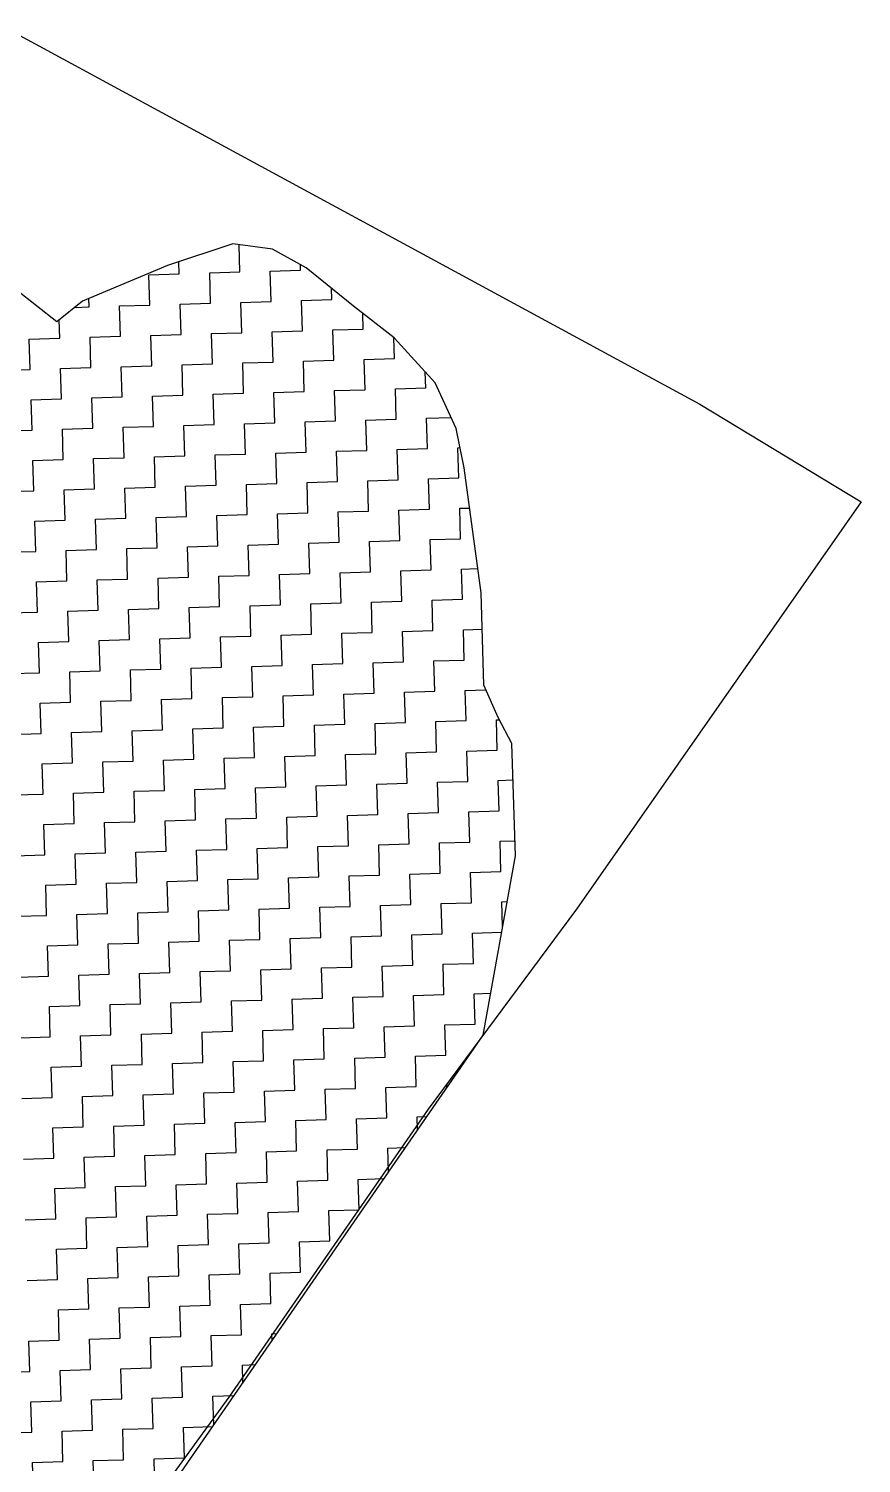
# Model space of a CAD drawing. Header units: metres. Extents: x 289662 to 290738, y 2016260 to 2018343.
# Drawn here: x 290635.8 to 290737.9, y 2016454.6 to 2016630.7 of the extents above; entities that cross this region are included whole.
import ezdxf

# ---------------------------------------------------------------- set-up
doc = ezdxf.new("R2010")
doc.units = ezdxf.units.M
doc.layers.add('POLY_HATCH', color=12, linetype='Continuous')
doc.layers.add('V_BOUND_LINE', color=7, linetype='Continuous')

msp = doc.modelspace()

# ---------------------------------------------------------------- linework, layer by layer
at = {"layer": 'POLY_HATCH'}
for p, q in [((290660.85, 2016604.28), (290652.83, 2016601.61)), ((290665.74, 2016603.61), (290660.85, 2016604.28)), ((290669.86, 2016601.31), (290665.74, 2016603.61)), ((290652.83, 2016601.61), (290642.43, 2016597.25)), ((290675.67, 2016596.62), (290669.86, 2016601.31)), ((290639.26, 2016594.72), (290634.29, 2016598.62)), ((290642.43, 2016597.25), (290639.26, 2016594.72)), ((290680.65, 2016592.72), (290675.67, 2016596.62)), ((290685.67, 2016587.2), (290680.65, 2016592.72)), ((290688.27, 2016581.61), (290685.67, 2016587.2)), ((290689.23, 2016576.78), (290688.27, 2016581.61)), ((290691.31, 2016561.46), (290689.23, 2016576.78)), ((290691.65, 2016550.13), (290691.31, 2016561.46)), ((290693.39, 2016546.13), (290691.65, 2016550.13)), ((290695.1, 2016542.94), (290693.39, 2016546.13)), ((290695.51, 2016529.19), (290695.1, 2016542.94)), ((290691.56, 2016507.18), (290695.51, 2016529.19)), ((290619.12, 2016402.27), (290691.56, 2016507.18))]:
    msp.add_line(p, q, dxfattribs=at)
at = {"layer": 'POLY_HATCH', "linetype": 'Continuous'}
for p, q in [((290661.74, 2016600.82), (290661.64, 2016604.17)), ((290654.29, 2016600.59), (290654.25, 2016602.08)), ((290669.18, 2016601.04), (290669.16, 2016601.7)), ((290650.57, 2016600.48), (290654.29, 2016600.59)), ((290650.68, 2016596.76), (290650.57, 2016600.48)), ((290658.02, 2016600.71), (290661.74, 2016600.82)), ((290658.13, 2016596.98), (290658.02, 2016600.71)), ((290665.46, 2016600.93), (290669.18, 2016601.04)), ((290665.57, 2016597.21), (290665.46, 2016600.93)), ((290673.02, 2016597.43), (290672.98, 2016598.79)), ((290641.47, 2016596.48), (290643.24, 2016596.54)), ((290643.24, 2016596.54), (290643.21, 2016597.57)), ((290646.96, 2016596.65), (290650.68, 2016596.76)), ((290647.07, 2016592.93), (290646.96, 2016596.65)), ((290654.41, 2016596.87), (290658.13, 2016596.98)), ((290654.52, 2016593.15), (290654.41, 2016596.87)), ((290661.85, 2016597.09), (290665.57, 2016597.21)), ((290661.96, 2016593.37), (290661.85, 2016597.09)), ((290669.3, 2016597.32), (290673.02, 2016597.43)), ((290669.41, 2016593.59), (290669.3, 2016597.32)), ((290639.63, 2016592.7), (290639.56, 2016594.96)), ((290676.85, 2016593.82), (290676.8, 2016595.74)), ((290635.9, 2016592.59), (290639.63, 2016592.7)), ((290636.01, 2016588.87), (290635.9, 2016592.59)), ((290643.35, 2016592.81), (290647.07, 2016592.93)), ((290643.46, 2016589.09), (290643.35, 2016592.81)), ((290650.79, 2016593.04), (290654.52, 2016593.15)), ((290650.91, 2016589.31), (290650.79, 2016593.04)), ((290658.24, 2016593.26), (290661.96, 2016593.37)), ((290658.35, 2016589.54), (290658.24, 2016593.26)), ((290665.68, 2016593.48), (290669.41, 2016593.59)), ((290665.8, 2016589.76), (290665.68, 2016593.48)), ((290673.13, 2016593.71), (290676.85, 2016593.82)), ((290673.24, 2016589.98), (290673.13, 2016593.71)), ((290680.69, 2016590.21), (290680.61, 2016592.75)), ((290632.29, 2016588.76), (290636.01, 2016588.87)), ((290639.74, 2016588.98), (290643.46, 2016589.09)), ((290639.85, 2016585.26), (290639.74, 2016588.98)), ((290647.18, 2016589.2), (290650.91, 2016589.31)), ((290647.29, 2016585.48), (290647.18, 2016589.2)), ((290654.63, 2016589.43), (290658.35, 2016589.54)), ((290654.74, 2016585.7), (290654.63, 2016589.43)), ((290662.07, 2016589.65), (290665.8, 2016589.76)), ((290662.18, 2016585.93), (290662.07, 2016589.65)), ((290669.52, 2016589.87), (290673.24, 2016589.98)), ((290669.63, 2016586.15), (290669.52, 2016589.87)), ((290676.96, 2016590.09), (290680.69, 2016590.21)), ((290677.08, 2016586.37), (290676.96, 2016590.09)), ((290684.52, 2016586.59), (290684.46, 2016588.53)), ((290643.57, 2016585.37), (290647.29, 2016585.48)), ((290643.68, 2016581.65), (290643.57, 2016585.37)), ((290651.02, 2016585.59), (290654.74, 2016585.7)), ((290651.13, 2016581.87), (290651.02, 2016585.59)), ((290658.46, 2016585.81), (290662.18, 2016585.93)), ((290658.57, 2016582.09), (290658.46, 2016585.81)), ((290665.91, 2016586.04), (290669.63, 2016586.15)), ((290666.02, 2016582.31), (290665.91, 2016586.04)), ((290673.35, 2016586.26), (290677.08, 2016586.37)), ((290673.46, 2016582.54), (290673.35, 2016586.26)), ((290680.8, 2016586.48), (290684.52, 2016586.59)), ((290680.91, 2016582.76), (290680.8, 2016586.48)), ((290636.13, 2016585.15), (290639.85, 2016585.26)), ((290636.24, 2016581.42), (290636.13, 2016585.15)), ((290647.41, 2016581.76), (290651.13, 2016581.87)), ((290647.52, 2016578.03), (290647.41, 2016581.76)), ((290654.85, 2016581.98), (290658.57, 2016582.09)), ((290654.96, 2016578.26), (290654.85, 2016581.98)), ((290662.3, 2016582.2), (290666.02, 2016582.31)), ((290662.41, 2016578.48), (290662.3, 2016582.2)), ((290669.74, 2016582.43), (290673.46, 2016582.54)), ((290669.85, 2016578.7), (290669.74, 2016582.43)), ((290677.19, 2016582.65), (290680.91, 2016582.76)), ((290677.3, 2016578.93), (290677.19, 2016582.65)), ((290684.63, 2016582.87), (290687.65, 2016582.96)), ((290684.74, 2016579.15), (290684.63, 2016582.87)), ((290632.51, 2016581.31), (290636.24, 2016581.42)), ((290639.96, 2016581.53), (290643.68, 2016581.65)), ((290640.07, 2016577.81), (290639.96, 2016581.53)), ((290651.24, 2016578.15), (290654.96, 2016578.26)), ((290658.69, 2016578.37), (290662.41, 2016578.48)), ((290658.8, 2016574.65), (290658.69, 2016578.37)), ((290666.13, 2016578.59), (290669.85, 2016578.7)), ((290666.24, 2016574.87), (290666.13, 2016578.59)), ((290673.58, 2016578.82), (290677.3, 2016578.93)), ((290673.69, 2016575.09), (290673.58, 2016578.82)), ((290681.02, 2016579.04), (290684.74, 2016579.15)), ((290681.13, 2016575.32), (290681.02, 2016579.04)), ((290688.47, 2016579.26), (290688.74, 2016579.27)), ((290688.58, 2016575.54), (290688.47, 2016579.26)), ((290636.35, 2016577.7), (290640.07, 2016577.81)), ((290636.46, 2016573.98), (290636.35, 2016577.7)), ((290643.79, 2016577.92), (290647.52, 2016578.03)), ((290643.91, 2016574.2), (290643.79, 2016577.92)), ((290651.35, 2016574.42), (290651.24, 2016578.15)), ((290662.52, 2016574.76), (290666.24, 2016574.87)), ((290662.63, 2016571.04), (290662.52, 2016574.76)), ((290669.96, 2016574.98), (290673.69, 2016575.09)), ((290670.08, 2016571.26), (290669.96, 2016574.98)), ((290677.41, 2016575.2), (290681.13, 2016575.32)), ((290677.52, 2016571.48), (290677.41, 2016575.2)), ((290684.86, 2016575.43), (290688.58, 2016575.54)), ((290684.97, 2016571.7), (290684.86, 2016575.43)), ((290632.74, 2016573.87), (290636.46, 2016573.98)), ((290640.18, 2016574.09), (290643.91, 2016574.2)), ((290640.29, 2016570.37), (290640.18, 2016574.09)), ((290647.63, 2016574.31), (290651.35, 2016574.42)), ((290647.74, 2016570.59), (290647.63, 2016574.31)), ((290655.07, 2016574.53), (290658.8, 2016574.65)), ((290655.19, 2016570.81), (290655.07, 2016574.53)), ((290666.35, 2016571.15), (290670.08, 2016571.26)), ((290673.8, 2016571.37), (290677.52, 2016571.48)), ((290673.91, 2016567.65), (290673.8, 2016571.37)), ((290681.24, 2016571.59), (290684.97, 2016571.7)), ((290681.36, 2016567.87), (290681.24, 2016571.59)), ((290688.69, 2016571.82), (290689.9, 2016571.85)), ((290688.8, 2016568.09), (290688.69, 2016571.82)), ((290636.57, 2016570.25), (290640.29, 2016570.37)), ((290636.68, 2016566.53), (290636.57, 2016570.25)), ((290644.02, 2016570.48), (290647.74, 2016570.59)), ((290644.13, 2016566.76), (290644.02, 2016570.48)), ((290651.46, 2016570.7), (290655.19, 2016570.81)), ((290651.57, 2016566.98), (290651.46, 2016570.7)), ((290658.91, 2016570.92), (290662.63, 2016571.04)), ((290659.02, 2016567.2), (290658.91, 2016570.92)), ((290666.46, 2016567.42), (290666.35, 2016571.15)), ((290677.63, 2016567.76), (290681.36, 2016567.87)), ((290677.74, 2016564.04), (290677.63, 2016567.76)), ((290685.08, 2016567.98), (290688.8, 2016568.09)), ((290685.19, 2016564.26), (290685.08, 2016567.98)), ((290632.96, 2016566.42), (290636.68, 2016566.53)), ((290640.41, 2016566.64), (290644.13, 2016566.76)), ((290640.52, 2016562.92), (290640.41, 2016566.64)), ((290647.85, 2016566.87), (290651.57, 2016566.98)), ((290647.96, 2016563.14), (290647.85, 2016566.87)), ((290655.3, 2016567.09), (290659.02, 2016567.2)), ((290655.41, 2016563.37), (290655.3, 2016567.09)), ((290662.74, 2016567.31), (290666.46, 2016567.42)), ((290662.85, 2016563.59), (290662.74, 2016567.31)), ((290670.19, 2016567.54), (290673.91, 2016567.65)), ((290670.3, 2016563.81), (290670.19, 2016567.54)), ((290681.47, 2016564.15), (290685.19, 2016564.26)), ((290681.58, 2016560.42), (290681.47, 2016564.15)), ((290688.91, 2016564.37), (290690.9, 2016564.43)), ((290689.02, 2016560.65), (290688.91, 2016564.37)), ((290636.79, 2016562.81), (290640.52, 2016562.92)), ((290636.91, 2016559.09), (290636.79, 2016562.81)), ((290644.24, 2016563.03), (290647.96, 2016563.14)), ((290644.35, 2016559.31), (290644.24, 2016563.03)), ((290651.69, 2016563.26), (290655.41, 2016563.37)), ((290651.8, 2016559.53), (290651.69, 2016563.26)), ((290659.13, 2016563.48), (290662.85, 2016563.59)), ((290659.24, 2016559.76), (290659.13, 2016563.48)), ((290666.58, 2016563.7), (290670.3, 2016563.81)), ((290666.69, 2016559.98), (290666.58, 2016563.7)), ((290674.02, 2016563.92), (290677.74, 2016564.04)), ((290674.13, 2016560.2), (290674.02, 2016563.92)), ((290685.3, 2016560.54), (290689.02, 2016560.65)), ((290633.18, 2016558.98), (290636.91, 2016559.09)), ((290640.63, 2016559.2), (290644.35, 2016559.31)), ((290640.74, 2016555.48), (290640.63, 2016559.2)), ((290648.07, 2016559.42), (290651.8, 2016559.53)), ((290648.19, 2016555.7), (290648.07, 2016559.42)), ((290655.52, 2016559.64), (290659.24, 2016559.76)), ((290655.63, 2016555.92), (290655.52, 2016559.64)), ((290662.97, 2016559.87), (290666.69, 2016559.98)), ((290663.08, 2016556.14), (290662.97, 2016559.87)), ((290670.41, 2016560.09), (290674.13, 2016560.2)), ((290670.52, 2016556.37), (290670.41, 2016560.09)), ((290677.86, 2016560.31), (290681.58, 2016560.42)), ((290677.97, 2016556.59), (290677.86, 2016560.31)), ((290685.41, 2016556.81), (290685.3, 2016560.54)), ((290637.02, 2016555.36), (290640.74, 2016555.48)), ((290637.13, 2016551.64), (290637.02, 2016555.36)), ((290644.46, 2016555.59), (290648.19, 2016555.7)), ((290644.57, 2016551.86), (290644.46, 2016555.59)), ((290651.91, 2016555.81), (290655.63, 2016555.92)), ((290652.02, 2016552.09), (290651.91, 2016555.81)), ((290659.35, 2016556.03), (290663.08, 2016556.14)), ((290659.47, 2016552.31), (290659.35, 2016556.03)), ((290666.8, 2016556.26), (290670.52, 2016556.37)), ((290666.91, 2016552.53), (290666.8, 2016556.26)), ((290674.24, 2016556.48), (290677.97, 2016556.59)), ((290674.36, 2016552.76), (290674.24, 2016556.48)), ((290681.69, 2016556.7), (290685.41, 2016556.81)), ((290681.8, 2016552.98), (290681.69, 2016556.7)), ((290689.14, 2016556.92), (290691.44, 2016556.99)), ((290689.25, 2016553.2), (290689.14, 2016556.92)), ((290640.85, 2016551.75), (290644.57, 2016551.86)), ((290648.3, 2016551.98), (290652.02, 2016552.09)), ((290648.41, 2016548.25), (290648.3, 2016551.98)), ((290655.74, 2016552.2), (290659.47, 2016552.31)), ((290655.85, 2016548.48), (290655.74, 2016552.2)), ((290663.19, 2016552.42), (290666.91, 2016552.53)), ((290663.3, 2016548.7), (290663.19, 2016552.42)), ((290670.63, 2016552.64), (290674.36, 2016552.76)), ((290670.75, 2016548.92), (290670.63, 2016552.64)), ((290678.08, 2016552.87), (290681.8, 2016552.98)), ((290678.19, 2016549.15), (290678.08, 2016552.87)), ((290685.52, 2016553.09), (290689.25, 2016553.2)), ((290685.64, 2016549.37), (290685.52, 2016553.09)), ((290633.41, 2016551.53), (290637.13, 2016551.64)), ((290640.96, 2016548.03), (290640.85, 2016551.75)), ((290652.13, 2016548.36), (290655.85, 2016548.48)), ((290652.24, 2016544.64), (290652.13, 2016548.36)), ((290659.58, 2016548.59), (290663.3, 2016548.7)), ((290659.69, 2016544.86), (290659.58, 2016548.59)), ((290667.02, 2016548.81), (290670.75, 2016548.92)), ((290667.13, 2016545.09), (290667.02, 2016548.81)), ((290674.47, 2016549.03), (290678.19, 2016549.15)), ((290674.58, 2016545.31), (290674.47, 2016549.03)), ((290681.91, 2016549.26), (290685.64, 2016549.37)), ((290682.02, 2016545.53), (290681.91, 2016549.26)), ((290689.36, 2016549.48), (290691.9, 2016549.56)), ((290689.47, 2016545.76), (290689.36, 2016549.48)), ((290637.24, 2016547.92), (290640.96, 2016548.03)), ((290637.35, 2016544.2), (290637.24, 2016547.92)), ((290644.69, 2016548.14), (290648.41, 2016548.25)), ((290644.8, 2016544.42), (290644.69, 2016548.14)), ((290655.97, 2016544.75), (290659.69, 2016544.86)), ((290663.41, 2016544.98), (290667.13, 2016545.09)), ((290663.52, 2016541.25), (290663.41, 2016544.98)), ((290670.86, 2016545.2), (290674.58, 2016545.31)), ((290670.97, 2016541.48), (290670.86, 2016545.2)), ((290678.3, 2016545.42), (290682.02, 2016545.53)), ((290678.41, 2016541.7), (290678.3, 2016545.42)), ((290685.75, 2016545.65), (290689.47, 2016545.76)), ((290685.86, 2016541.92), (290685.75, 2016545.65)), ((290693.19, 2016545.87), (290693.52, 2016545.88)), ((290693.3, 2016542.15), (290693.19, 2016545.87)), ((290633.63, 2016544.08), (290637.35, 2016544.2)), ((290641.08, 2016544.31), (290644.8, 2016544.42)), ((290641.19, 2016540.58), (290641.08, 2016544.31)), ((290648.52, 2016544.53), (290652.24, 2016544.64)), ((290648.63, 2016540.81), (290648.52, 2016544.53)), ((290656.08, 2016541.03), (290655.97, 2016544.75)), ((290667.25, 2016541.37), (290670.97, 2016541.48)), ((290667.36, 2016537.64), (290667.25, 2016541.37)), ((290674.69, 2016541.59), (290678.41, 2016541.7)), ((290674.8, 2016537.87), (290674.69, 2016541.59)), ((290682.14, 2016541.81), (290685.86, 2016541.92)), ((290682.25, 2016538.09), (290682.14, 2016541.81)), ((290689.58, 2016542.03), (290693.3, 2016542.15)), ((290689.69, 2016538.31), (290689.58, 2016542.03)), ((290637.46, 2016540.47), (290641.19, 2016540.58)), ((290637.58, 2016536.75), (290637.46, 2016540.47)), ((290644.91, 2016540.7), (290648.63, 2016540.81)), ((290645.02, 2016536.97), (290644.91, 2016540.7)), ((290652.35, 2016540.92), (290656.08, 2016541.03)), ((290652.47, 2016537.2), (290652.35, 2016540.92)), ((290659.8, 2016541.14), (290663.52, 2016541.25)), ((290659.91, 2016537.42), (290659.8, 2016541.14)), ((290671.08, 2016537.75), (290674.8, 2016537.87)), ((290671.19, 2016534.03), (290671.08, 2016537.75)), ((290678.52, 2016537.98), (290682.25, 2016538.09)), ((290678.64, 2016534.25), (290678.52, 2016537.98)), ((290685.97, 2016538.2), (290689.69, 2016538.31)), ((290686.08, 2016534.48), (290685.97, 2016538.2)), ((290693.42, 2016538.42), (290695.24, 2016538.48)), ((290693.53, 2016534.7), (290693.42, 2016538.42)), ((290633.85, 2016536.64), (290637.58, 2016536.75)), ((290641.3, 2016536.86), (290645.02, 2016536.97)), ((290641.41, 2016533.14), (290641.3, 2016536.86)), ((290648.74, 2016537.09), (290652.47, 2016537.2)), ((290648.85, 2016533.36), (290648.74, 2016537.09)), ((290656.19, 2016537.31), (290659.91, 2016537.42)), ((290656.3, 2016533.59), (290656.19, 2016537.31)), ((290663.63, 2016537.53), (290667.36, 2016537.64)), ((290663.75, 2016533.81), (290663.63, 2016537.53)), ((290674.91, 2016534.14), (290678.64, 2016534.25)), ((290682.36, 2016534.37), (290686.08, 2016534.48)), ((290682.47, 2016530.64), (290682.36, 2016534.37)), ((290689.8, 2016534.59), (290693.53, 2016534.7)), ((290689.92, 2016530.87), (290689.8, 2016534.59)), ((290637.69, 2016533.03), (290641.41, 2016533.14)), ((290637.8, 2016529.31), (290637.69, 2016533.03)), ((290645.13, 2016533.25), (290648.85, 2016533.36)), ((290645.24, 2016529.53), (290645.13, 2016533.25)), ((290652.58, 2016533.47), (290656.3, 2016533.59)), ((290652.69, 2016529.75), (290652.58, 2016533.47)), ((290660.02, 2016533.7), (290663.75, 2016533.81)), ((290660.13, 2016529.97), (290660.02, 2016533.7)), ((290667.47, 2016533.92), (290671.19, 2016534.03)), ((290667.58, 2016530.2), (290667.47, 2016533.92)), ((290675.03, 2016530.42), (290674.91, 2016534.14)), ((290686.19, 2016530.75), (290689.92, 2016530.87)), ((290686.3, 2016527.03), (290686.19, 2016530.75)), ((290693.64, 2016530.98), (290695.46, 2016531.03)), ((290693.75, 2016527.25), (290693.64, 2016530.98)), ((290634.08, 2016529.19), (290637.8, 2016529.31)), ((290641.52, 2016529.42), (290645.24, 2016529.53)), ((290641.63, 2016525.69), (290641.52, 2016529.42)), ((290648.97, 2016529.64), (290652.69, 2016529.75)), ((290649.08, 2016525.92), (290648.97, 2016529.64)), ((290656.41, 2016529.86), (290660.13, 2016529.97)), ((290656.52, 2016526.14), (290656.41, 2016529.86)), ((290663.86, 2016530.09), (290667.58, 2016530.2)), ((290663.97, 2016526.36), (290663.86, 2016530.09)), ((290671.3, 2016530.31), (290675.03, 2016530.42)), ((290671.41, 2016526.59), (290671.3, 2016530.31)), ((290678.75, 2016530.53), (290682.47, 2016530.64)), ((290678.86, 2016526.81), (290678.75, 2016530.53)), ((290690.03, 2016527.14), (290693.75, 2016527.25)), ((290637.91, 2016525.58), (290641.63, 2016525.69)), ((290638.02, 2016521.86), (290637.91, 2016525.58)), ((290645.36, 2016525.81), (290649.08, 2016525.92)), ((290645.47, 2016522.08), (290645.36, 2016525.81)), ((290652.8, 2016526.03), (290656.52, 2016526.14)), ((290652.91, 2016522.31), (290652.8, 2016526.03)), ((290660.25, 2016526.25), (290663.97, 2016526.36)), ((290660.36, 2016522.53), (290660.25, 2016526.25)), ((290667.69, 2016526.47), (290671.41, 2016526.59)), ((290667.8, 2016522.75), (290667.69, 2016526.47)), ((290675.14, 2016526.7), (290678.86, 2016526.81)), ((290675.25, 2016522.97), (290675.14, 2016526.7)), ((290682.58, 2016526.92), (290686.3, 2016527.03)), ((290682.69, 2016523.2), (290682.58, 2016526.92)), ((290690.14, 2016523.42), (290690.03, 2016527.14)), ((290641.74, 2016521.97), (290645.47, 2016522.08)), ((290641.86, 2016518.25), (290641.74, 2016521.97)), ((290649.19, 2016522.19), (290652.91, 2016522.31)), ((290649.3, 2016518.47), (290649.19, 2016522.19)), ((290656.63, 2016522.42), (290660.36, 2016522.53)), ((290656.75, 2016518.69), (290656.63, 2016522.42)), ((290664.08, 2016522.64), (290667.8, 2016522.75)), ((290664.19, 2016518.92), (290664.08, 2016522.64)), ((290671.53, 2016522.86), (290675.25, 2016522.97)), ((290671.64, 2016519.14), (290671.53, 2016522.86)), ((290678.97, 2016523.09), (290682.69, 2016523.2)), ((290679.08, 2016519.36), (290678.97, 2016523.09)), ((290686.42, 2016523.31), (290690.14, 2016523.42)), ((290686.53, 2016519.59), (290686.42, 2016523.31)), ((290693.86, 2016523.53), (290694.5, 2016523.55)), ((290693.95, 2016520.5), (290693.86, 2016523.53)), ((290634.3, 2016521.75), (290638.02, 2016521.86)), ((290645.58, 2016518.36), (290649.3, 2016518.47)), ((290653.02, 2016518.58), (290656.75, 2016518.69)), ((290653.13, 2016514.86), (290653.02, 2016518.58)), ((290660.47, 2016518.81), (290664.19, 2016518.92)), ((290660.58, 2016515.08), (290660.47, 2016518.81)), ((290667.91, 2016519.03), (290671.64, 2016519.14)), ((290668.03, 2016515.31), (290667.91, 2016519.03)), ((290675.36, 2016519.25), (290679.08, 2016519.36)), ((290675.47, 2016515.53), (290675.36, 2016519.25)), ((290682.8, 2016519.48), (290686.53, 2016519.59)), ((290682.92, 2016515.75), (290682.8, 2016519.48)), ((290690.25, 2016519.7), (290693.83, 2016519.81)), ((290690.36, 2016515.98), (290690.25, 2016519.7)), ((290638.13, 2016518.14), (290641.86, 2016518.25)), ((290638.24, 2016514.41), (290638.13, 2016518.14)), ((290645.69, 2016514.64), (290645.58, 2016518.36)), ((290649.41, 2016514.75), (290653.13, 2016514.86)), ((290656.86, 2016514.97), (290660.58, 2016515.08)), ((290656.97, 2016511.25), (290656.86, 2016514.97)), ((290664.3, 2016515.19), (290668.03, 2016515.31)), ((290664.41, 2016511.47), (290664.3, 2016515.19)), ((290671.75, 2016515.42), (290675.47, 2016515.53)), ((290671.86, 2016511.7), (290671.75, 2016515.42)), ((290679.19, 2016515.64), (290682.92, 2016515.75)), ((290679.31, 2016511.92), (290679.19, 2016515.64)), ((290686.64, 2016515.86), (290690.36, 2016515.98)), ((290686.75, 2016512.14), (290686.64, 2016515.86)), ((290634.52, 2016514.3), (290638.24, 2016514.41)), ((290641.97, 2016514.53), (290645.69, 2016514.64)), ((290642.08, 2016510.8), (290641.97, 2016514.53)), ((290649.52, 2016511.03), (290649.41, 2016514.75)), ((290660.69, 2016511.36), (290664.41, 2016511.47)), ((290660.8, 2016507.64), (290660.69, 2016511.36)), ((290668.14, 2016511.58), (290671.86, 2016511.7)), ((290668.25, 2016507.86), (290668.14, 2016511.58)), ((290675.58, 2016511.81), (290679.31, 2016511.92)), ((290675.69, 2016508.08), (290675.58, 2016511.81)), ((290683.03, 2016512.03), (290686.75, 2016512.14)), ((290683.14, 2016508.31), (290683.03, 2016512.03)), ((290690.47, 2016512.25), (290692.48, 2016512.31)), ((290690.58, 2016508.53), (290690.47, 2016512.25)), ((290638.36, 2016510.69), (290642.08, 2016510.8)), ((290638.47, 2016506.97), (290638.36, 2016510.69)), ((290645.8, 2016510.91), (290649.52, 2016511.03)), ((290645.91, 2016507.19), (290645.8, 2016510.91)), ((290653.25, 2016511.14), (290656.97, 2016511.25)), ((290653.36, 2016507.42), (290653.25, 2016511.14)), ((290664.53, 2016507.75), (290668.25, 2016507.86)), ((290671.97, 2016507.97), (290675.69, 2016508.08)), ((290672.08, 2016504.25), (290671.97, 2016507.97)), ((290679.42, 2016508.2), (290683.14, 2016508.31)), ((290679.53, 2016504.47), (290679.42, 2016508.2)), ((290686.86, 2016508.42), (290690.58, 2016508.53)), ((290686.97, 2016504.7), (290686.86, 2016508.42)), ((290634.74, 2016506.86), (290638.47, 2016506.97)), ((290642.19, 2016507.08), (290645.91, 2016507.19)), ((290642.3, 2016503.36), (290642.19, 2016507.08)), ((290649.64, 2016507.3), (290653.36, 2016507.42)), ((290649.75, 2016503.58), (290649.64, 2016507.3)), ((290657.08, 2016507.53), (290660.8, 2016507.64)), ((290657.19, 2016503.8), (290657.08, 2016507.53)), ((290664.64, 2016504.03), (290664.53, 2016507.75)), ((290675.81, 2016504.36), (290679.53, 2016504.47)), ((290675.92, 2016500.64), (290675.81, 2016504.36)), ((290683.25, 2016504.58), (290686.97, 2016504.7)), ((290683.36, 2016500.86), (290683.25, 2016504.58)), ((290638.58, 2016503.25), (290642.3, 2016503.36)), ((290638.69, 2016499.52), (290638.58, 2016503.25)), ((290646.02, 2016503.47), (290649.75, 2016503.58)), ((290646.14, 2016499.75), (290646.02, 2016503.47)), ((290653.47, 2016503.69), (290657.19, 2016503.8)), ((290653.58, 2016499.97), (290653.47, 2016503.69)), ((290660.91, 2016503.92), (290664.64, 2016504.03)), ((290661.03, 2016500.19), (290660.91, 2016503.92)), ((290668.36, 2016504.14), (290672.08, 2016504.25)), ((290668.47, 2016500.42), (290668.36, 2016504.14)), ((290679.64, 2016500.75), (290683.36, 2016500.86)), ((290687.09, 2016500.97), (290687.27, 2016500.98)), ((290687.09, 2016500.72), (290687.09, 2016500.97)), ((290634.97, 2016499.41), (290638.69, 2016499.52)), ((290642.41, 2016499.64), (290646.14, 2016499.75)), ((290642.52, 2016495.91), (290642.41, 2016499.64)), ((290649.86, 2016499.86), (290653.58, 2016499.97)), ((290649.97, 2016496.14), (290649.86, 2016499.86)), ((290657.3, 2016500.08), (290661.03, 2016500.19)), ((290657.41, 2016496.36), (290657.3, 2016500.08)), ((290664.75, 2016500.3), (290668.47, 2016500.42)), ((290664.86, 2016496.58), (290664.75, 2016500.3)), ((290672.19, 2016500.53), (290675.92, 2016500.64)), ((290672.31, 2016496.8), (290672.19, 2016500.53)), ((290679.75, 2016497.03), (290679.64, 2016500.75)), ((290638.8, 2016495.8), (290642.52, 2016495.91)), ((290638.91, 2016492.08), (290638.8, 2016495.8)), ((290646.25, 2016496.02), (290649.97, 2016496.14)), ((290646.36, 2016492.3), (290646.25, 2016496.02)), ((290653.69, 2016496.25), (290657.41, 2016496.36)), ((290653.8, 2016492.52), (290653.69, 2016496.25)), ((290661.14, 2016496.47), (290664.86, 2016496.58)), ((290661.25, 2016492.75), (290661.14, 2016496.47)), ((290668.58, 2016496.69), (290672.31, 2016496.8)), ((290668.69, 2016492.97), (290668.58, 2016496.69)), ((290676.03, 2016496.92), (290679.75, 2016497.03)), ((290676.14, 2016493.19), (290676.03, 2016496.92)), ((290683.47, 2016497.14), (290684.65, 2016497.17)), ((290683.52, 2016495.55), (290683.47, 2016497.14)), ((290635.19, 2016491.97), (290638.91, 2016492.08)), ((290642.64, 2016492.19), (290646.36, 2016492.3)), ((290642.75, 2016488.47), (290642.64, 2016492.19)), ((290650.08, 2016492.41), (290653.8, 2016492.52)), ((290650.19, 2016488.69), (290650.08, 2016492.41)), ((290657.53, 2016492.64), (290661.25, 2016492.75)), ((290657.64, 2016488.91), (290657.53, 2016492.64)), ((290664.97, 2016492.86), (290668.69, 2016492.97)), ((290665.08, 2016489.14), (290664.97, 2016492.86)), ((290672.42, 2016493.08), (290676.14, 2016493.19)), ((290672.53, 2016489.36), (290672.42, 2016493.08)), ((290679.86, 2016493.3), (290682.02, 2016493.37)), ((290679.95, 2016490.37), (290679.86, 2016493.3)), ((290639.02, 2016488.36), (290642.75, 2016488.47)), ((290646.47, 2016488.58), (290650.19, 2016488.69)), ((290646.58, 2016484.86), (290646.47, 2016488.58)), ((290653.92, 2016488.8), (290657.64, 2016488.91)), ((290654.03, 2016485.08), (290653.92, 2016488.8)), ((290661.36, 2016489.02), (290665.08, 2016489.14)), ((290661.47, 2016485.3), (290661.36, 2016489.02)), ((290668.81, 2016489.25), (290672.53, 2016489.36)), ((290668.92, 2016485.52), (290668.81, 2016489.25)), ((290676.25, 2016489.47), (290679.39, 2016489.56)), ((290676.36, 2016485.75), (290676.25, 2016489.47)), ((290639.14, 2016484.63), (290639.02, 2016488.36)), ((290650.3, 2016484.97), (290654.03, 2016485.08)), ((290650.42, 2016481.24), (290650.3, 2016484.97)), ((290657.75, 2016485.19), (290661.47, 2016485.3)), ((290657.86, 2016481.47), (290657.75, 2016485.19)), ((290665.19, 2016485.41), (290668.92, 2016485.52)), ((290665.31, 2016481.69), (290665.19, 2016485.41)), ((290672.64, 2016485.64), (290676.36, 2016485.75)), ((290672.75, 2016481.91), (290672.64, 2016485.64)), ((290635.41, 2016484.52), (290639.14, 2016484.63)), ((290642.86, 2016484.74), (290646.58, 2016484.86)), ((290642.97, 2016481.02), (290642.86, 2016484.74)), ((290654.14, 2016481.36), (290657.86, 2016481.47)), ((290661.58, 2016481.58), (290665.31, 2016481.69)), ((290661.7, 2016477.86), (290661.58, 2016481.58)), ((290669.03, 2016481.8), (290672.75, 2016481.91)), ((290669.14, 2016478.08), (290669.03, 2016481.8)), ((290639.25, 2016480.91), (290642.97, 2016481.02)), ((290639.36, 2016477.19), (290639.25, 2016480.91)), ((290646.69, 2016481.13), (290650.42, 2016481.24)), ((290646.8, 2016477.41), (290646.69, 2016481.13)), ((290654.25, 2016477.63), (290654.14, 2016481.36)), ((290665.42, 2016477.97), (290669.14, 2016478.08)), ((290665.53, 2016474.25), (290665.42, 2016477.97)), ((290635.64, 2016477.08), (290639.36, 2016477.19)), ((290643.08, 2016477.3), (290646.8, 2016477.41)), ((290643.19, 2016473.58), (290643.08, 2016477.3)), ((290650.53, 2016477.52), (290654.25, 2016477.63)), ((290650.64, 2016473.8), (290650.53, 2016477.52)), ((290657.97, 2016477.75), (290661.7, 2016477.86)), ((290658.08, 2016474.02), (290657.97, 2016477.75)), ((290639.47, 2016473.47), (290643.19, 2016473.58)), ((290639.58, 2016469.74), (290639.47, 2016473.47)), ((290646.92, 2016473.69), (290650.64, 2016473.8)), ((290647.03, 2016469.97), (290646.92, 2016473.69)), ((290654.36, 2016473.91), (290658.08, 2016474.02)), ((290654.47, 2016470.19), (290654.36, 2016473.91)), ((290661.81, 2016474.13), (290665.53, 2016474.25)), ((290661.92, 2016470.41), (290661.81, 2016474.13)), ((290635.86, 2016469.63), (290639.58, 2016469.74)), ((290635.97, 2016465.91), (290635.86, 2016469.63)), ((290643.3, 2016469.85), (290647.03, 2016469.97)), ((290643.42, 2016466.13), (290643.3, 2016469.85)), ((290650.75, 2016470.08), (290654.47, 2016470.19)), ((290650.86, 2016466.35), (290650.75, 2016470.08)), ((290658.2, 2016470.3), (290661.92, 2016470.41)), ((290658.31, 2016466.58), (290658.2, 2016470.3)), ((290665.64, 2016470.52), (290666.26, 2016470.54)), ((290665.67, 2016469.68), (290665.64, 2016470.52)), ((290632.25, 2016465.8), (290635.97, 2016465.91)), ((290639.69, 2016466.02), (290643.42, 2016466.13)), ((290639.8, 2016462.3), (290639.69, 2016466.02)), ((290647.14, 2016466.24), (290650.86, 2016466.35)), ((290647.25, 2016462.52), (290647.14, 2016466.24)), ((290654.58, 2016466.47), (290658.31, 2016466.58)), ((290654.7, 2016462.74), (290654.58, 2016466.47)), ((290662.03, 2016466.69), (290663.63, 2016466.74)), ((290662.09, 2016464.51), (290662.03, 2016466.69)), ((290636.08, 2016462.19), (290639.8, 2016462.3)), ((290636.19, 2016458.46), (290636.08, 2016462.19)), ((290643.53, 2016462.41), (290647.25, 2016462.52)), ((290643.64, 2016458.69), (290643.53, 2016462.41)), ((290650.97, 2016462.63), (290654.7, 2016462.74)), ((290651.08, 2016458.91), (290650.97, 2016462.63)), ((290658.42, 2016462.85), (290661.01, 2016462.93)), ((290658.52, 2016459.34), (290658.42, 2016462.85)), ((290639.92, 2016458.57), (290643.64, 2016458.69)), ((290640.03, 2016454.85), (290639.92, 2016458.57)), ((290647.36, 2016458.8), (290651.08, 2016458.91)), ((290647.47, 2016455.07), (290647.36, 2016458.8)), ((290654.81, 2016459.02), (290658.38, 2016459.13)), ((290654.92, 2016455.3), (290654.81, 2016459.02)), ((290632.47, 2016458.35), (290636.19, 2016458.46)), ((290643.75, 2016454.96), (290647.47, 2016455.07)), ((290651.2, 2016455.19), (290654.92, 2016455.3)), ((290651.31, 2016451.46), (290651.2, 2016455.19)), ((290636.31, 2016454.74), (290640.03, 2016454.85)), ((290636.42, 2016451.02), (290636.31, 2016454.74)), ((290643.86, 2016451.24), (290643.75, 2016454.96))]:
    msp.add_line(p, q, dxfattribs=at)
at = {"layer": 'V_BOUND_LINE'}
for p, q in [((290633.22, 2016630.67), (290718.12, 2016584.58)), ((290718.12, 2016584.58), (290737.94, 2016572.62)), ((290737.94, 2016572.62), (290703.02, 2016522.62)), ((290703.02, 2016522.62), (290684.8, 2016498.08)), ((290684.8, 2016498.08), (290660.36, 2016462.76)), ((290660.36, 2016462.76), (290640.7, 2016435.68))]:
    msp.add_line(p, q, dxfattribs=at)

doc.saveas('drawing.dxf')
